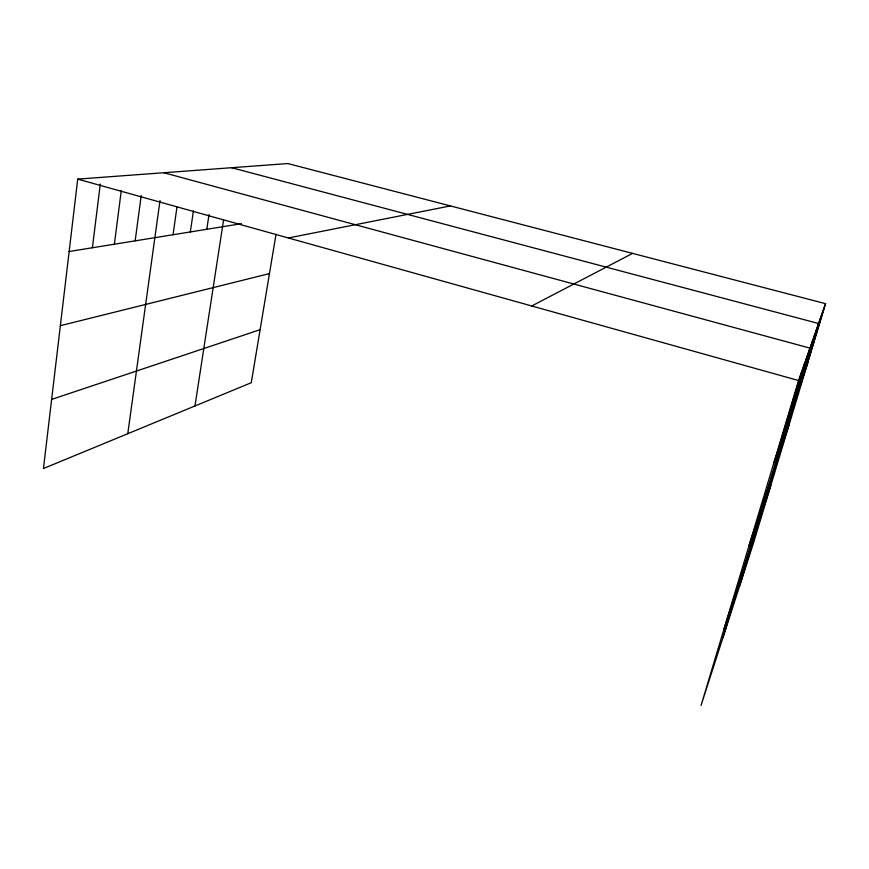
<?xml version="1.0" encoding="UTF-8"?>
<svg xmlns="http://www.w3.org/2000/svg" width="869" height="869" viewBox="0 0 869 869"><rect width="100%" height="100%" fill="white"/><g stroke="black" fill="none" stroke-linecap="round" stroke-linejoin="round"><path stroke-width="1.3" d="M825.55 303.672L798.568 380.535L701.055 705.454L753.499 543.016L825.55 303.672L287.813 163.546L77.721 179.112L43.45 468.521L251.271 382.729L276.016 234.293M92.396 247.763L100.293 184.022M114.371 244.211L121.291 190.507M135.162 240.854L141.223 195.525M127.765 433.718L160.005 200.565M173.04 234.739L176.983 207.018M190.333 231.947L193.418 210.895M206.811 229.286L209.027 214.513M194.96 405.986L223.561 220.042M777.842 451.098L801.707 371.595M781.492 440.333L804.64 363.253M784.903 430.242L807.377 355.443M722.878 637.868L809.951 348.121L163.85 172.735M791.051 412.112L812.298 341.43M793.821 403.933L814.514 335.119M796.438 396.199L816.61 329.155M739.725 585.673L818.587 323.507L231.61 167.706M801.283 381.925L820.466 318.163M803.521 375.321L822.248 313.09M805.639 369.053L823.942 308.267M724.116 628.624L770.836 485.402M748.872 546.134L789.248 424.246M773.942 462.612L807.67 363.068M531.752 305.975L632.578 253.39M51.629 399.414L260.113 329.688M60.363 325.679L269.466 273.583M288.345 237.965L450.403 205.92M69.151 251.51L241.463 223.691M77.721 179.112L798.568 380.535"/></g></svg>
